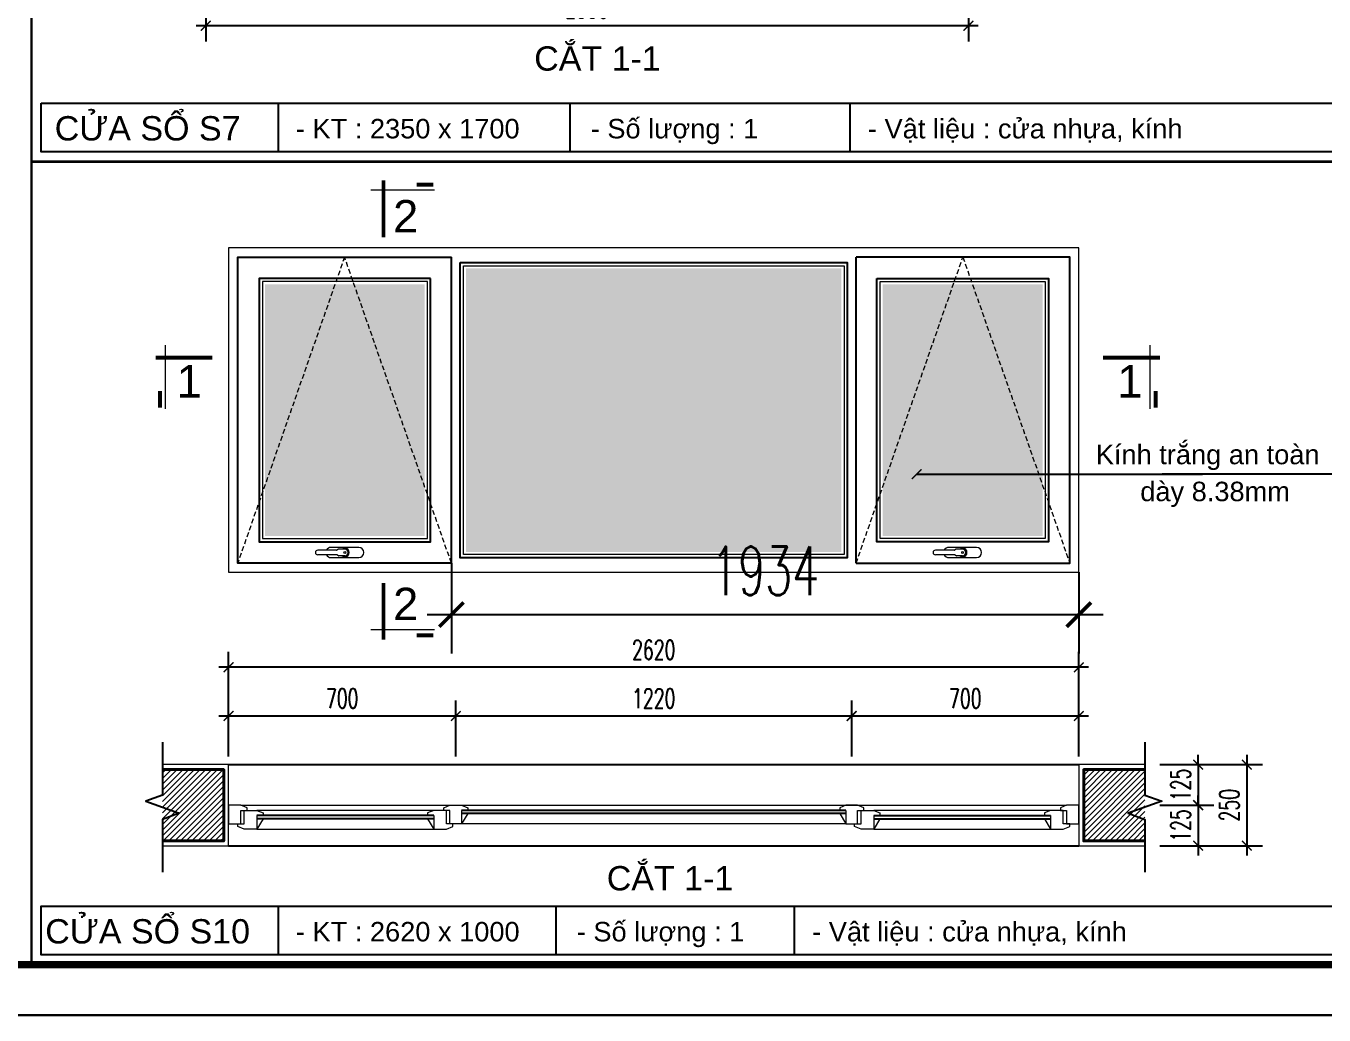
# Model space of a CAD drawing. Header units: millimetres. Extents: x -229618 to 2906, y -178063 to 96806.
# Drawn here: x -14333 to -10333, y -65885 to -62836 of the extents above; entities that cross this region are included whole.
import ezdxf
from ezdxf.enums import TextEntityAlignment as Align

# ---------------------------------------------------------------- set-up
doc = ezdxf.new("R2010")
doc.units = ezdxf.units.MM
doc.header["$LTSCALE"] = 200
doc.header["$MEASUREMENT"] = 0
doc.header["$PDMODE"] = 3
doc.header["$PDSIZE"] = 50
doc.linetypes.add('DASHED2', pattern=[0.375, 0.25, -0.125])
doc.layers.get('0').update_dxf_attribs({"color": 95, "linetype": 'CONTINUOUS'})
doc.layers.get('DEFPOINTS').update_dxf_attribs({"linetype": 'CONTINUOUS'})
for name, color, linetype, lineweight in [('cat', 1, 'CONTINUOUS', 40), ('hatch', 250, 'CONTINUOUS', 5), ('khuat', 8, 'DASHED2', 15), ('nho', 252, 'CONTINUOUS', 15), ('thay', 7, 'CONTINUOUS', 18)]:
    doc.layers.add(name, color=color, linetype=linetype, lineweight=lineweight)
for name, color, linetype in [('CUA', 145, 'CONTINUOUS'), ('DIM', 251, 'CONTINUOUS'), ('KHUNGTEN', 7, 'CONTINUOUS'), ('TEXT', 33, 'CONTINUOUS')]:
    doc.layers.add(name, color=color, linetype=linetype)
doc.styles.add('Aria H iso', font='Vharial_0.ttf')
doc.styles.add('Arial iso', font='vnarial_0.ttf')
doc.styles.add('Scale', font='vnsimli.shx', dxfattribs={"width": 0.65, "bigfont": 'bigfont.shx'})
doc.dimstyles.new('Scale', dxfattribs={"dimscale": 75, "dimtxt": 2, "dimasz": 1, "dimexe": 1.6, "dimexo": 0, "dimgap": 0.8, "dimtad": 1, "dimdec": 0, "dimzin": 0, "dimdsep": 46, "dimtxsty": 'Scale', "dimblk": 'ARCHTICK', "dimcen": 0.1, "dimdle": 1, "dimclrd": 256, "dimclre": 256, "dimclrt": 3, "dimadec": 0, "dimazin": 0, "dimtfac": 1, "dimtdec": 0, "dimtix": 1, "dimtmove": 2, "dimatfit": 3, "dimldrblk": 'ARCHTICK', "dimfxl": 0, "dimtolj": 1, "dimtzin": 0, "dimarcsym": 0})
pattern_1 = [(45, (-53291.321, -62532.687), (-8.8388348, 8.8388348), [])]

# ---------------------------------------------------------------- blocks, each defined once
blk = doc.blocks.new('KhungA3')
at = {"layer": 'DEFPOINTS', "color": 8}
blk.add_lwpolyline([(-3.74, 3.81), (416.31, 3.81), (416.31, 300.81), (-3.74, 300.81)], close=True, dxfattribs=at)
at = {"layer": 'KHUNGTEN', "color": 4, "const_width": 0.724}
blk.add_lwpolyline([(7.54, 8.99), (411.13, 8.99), (411.13, 295.64), (7.54, 295.64)], close=True, dxfattribs=at)
blk = doc.blocks.new('cactd')
at = {"layer": 'thay', "ltscale": 600}
blk.add_line((-9972, -9225), (2458, -9225), dxfattribs=at)
at = {"layer": 'thay', "ltscale": 600, "const_width": 762}
for points in [[(0, 0), (0, -11114)], [(-9771, -10263), (-6486, -10263)]]:
    blk.add_lwpolyline(points, dxfattribs=at)
at = {"layer": 'TEXT', "style": 'Aria H iso'}
blk.add_attdef('1', text='', height=6350, dxfattribs=at).set_placement((-4149, -4127), align=Align.MIDDLE_CENTER)
blk = doc.blocks.new('cactn')
at = {"layer": 'thay', "ltscale": 600}
blk.add_line((-9225, 9972), (-9225, -2458), dxfattribs=at)
at = {"layer": 'thay', "ltscale": 600, "const_width": 762}
for points in [[(-10263, 9771), (-10263, 6486)], [(0, 0), (-11114, 0)]]:
    blk.add_lwpolyline(points, dxfattribs=at)
at = {"layer": 'TEXT', "style": 'Aria H iso'}
blk.add_attdef('A', text='', height=6350, dxfattribs=at).set_placement((-4573, 4581), align=Align.MIDDLE_CENTER)
blk = doc.blocks.new('_ArchTick')
at = {"color": 0, "linetype": 'ByBlock', "const_width": 0.15}
blk.add_lwpolyline([(-0.5, -0.5), (0.5, 0.5)], dxfattribs=at)
blk = doc.blocks.new('*D548')
at = {"layer": 'DEFPOINTS', "color": 0, "linetype": 'Continuous'}
for p in [(-13778.8, -62557.7), (-11428.8, -62557.7), (-13778.8, -62835.1)]:
    blk.add_point(p, dxfattribs=at)
at = {"layer": 'DIM', "linetype": 'Continuous', "lineweight": -2}
for p, q in [((-13778.8, -62557.7), (-13778.8, -62883.1)), ((-11428.8, -62557.7), (-11428.8, -62883.1)), ((-11398.8, -62835.1), (-13808.8, -62835.1))]:
    blk.add_line(p, q, dxfattribs=at)
at = {"layer": 'DIM', "linetype": 'Continuous', "lineweight": -2, "xscale": 30, "yscale": 30, "zscale": 30, "rotation": 180}
blk.add_blockref('_ArchTick', (-13778.8, -62835.1), dxfattribs=at)
at = {"layer": 'DIM', "linetype": 'Continuous', "lineweight": -2, "xscale": 30, "yscale": 30, "zscale": 30}
blk.add_blockref('_ArchTick', (-11428.8, -62835.1), dxfattribs=at)
at = {"layer": 'DIM', "color": 3, "linetype": 'Continuous', "insert": (-12603.8, -62781.1), "char_height": 60, "attachment_point": 5, "style": 'Scale'}
blk.add_mtext('\\A1;2350', dxfattribs=at)
blk = doc.blocks.new('*D566')
at = {"layer": 'DEFPOINTS', "color": 0, "linetype": 'Continuous'}
for p in [(-13008.5, -64962.9), (-13708.5, -65087.9), (-13008.5, -65087.9)]:
    blk.add_point(p, dxfattribs=at)
at = {"layer": 'DIM', "linetype": 'Continuous', "lineweight": -2}
for p, q in [((-13708.5, -65087.9), (-13708.5, -64914.9)), ((-13008.5, -65087.9), (-13008.5, -64914.9)), ((-13738.5, -64962.9), (-12978.5, -64962.9))]:
    blk.add_line(p, q, dxfattribs=at)
at = {"layer": 'DIM', "linetype": 'Continuous', "lineweight": -2, "xscale": 30, "yscale": 30, "zscale": 30, "rotation": 180}
blk.add_blockref('_ArchTick', (-13708.5, -64962.9), dxfattribs=at)
at = {"layer": 'DIM', "linetype": 'Continuous', "lineweight": -2, "xscale": 30, "yscale": 30, "zscale": 30}
blk.add_blockref('_ArchTick', (-13008.5, -64962.9), dxfattribs=at)
at = {"layer": 'DIM', "color": 3, "linetype": 'Continuous', "insert": (-13358.5, -64908.9), "char_height": 60, "attachment_point": 5, "style": 'Scale'}
blk.add_mtext('\\A1;700', dxfattribs=at)
blk = doc.blocks.new('*D567')
at = {"layer": 'DEFPOINTS', "color": 0, "linetype": 'Continuous'}
for p in [(-11788.5, -64962.9), (-13008.5, -65087.9), (-11788.5, -65087.9)]:
    blk.add_point(p, dxfattribs=at)
at = {"layer": 'DIM', "linetype": 'Continuous', "lineweight": -2}
for p, q in [((-13008.5, -65087.9), (-13008.5, -64914.9)), ((-11788.5, -65087.9), (-11788.5, -64914.9)), ((-13038.5, -64962.9), (-11758.5, -64962.9))]:
    blk.add_line(p, q, dxfattribs=at)
at = {"layer": 'DIM', "linetype": 'Continuous', "lineweight": -2, "xscale": 30, "yscale": 30, "zscale": 30, "rotation": 180}
blk.add_blockref('_ArchTick', (-13008.5, -64962.9), dxfattribs=at)
at = {"layer": 'DIM', "linetype": 'Continuous', "lineweight": -2, "xscale": 30, "yscale": 30, "zscale": 30}
blk.add_blockref('_ArchTick', (-11788.5, -64962.9), dxfattribs=at)
at = {"layer": 'DIM', "color": 3, "linetype": 'Continuous', "insert": (-12398.5, -64908.9), "char_height": 60, "attachment_point": 5, "style": 'Scale'}
blk.add_mtext('\\A1;1220', dxfattribs=at)
blk = doc.blocks.new('*D568')
at = {"layer": 'DEFPOINTS', "color": 0, "linetype": 'Continuous'}
for p in [(-11088.5, -64962.9), (-11788.5, -65087.9), (-11088.5, -65087.9)]:
    blk.add_point(p, dxfattribs=at)
at = {"layer": 'DIM', "linetype": 'Continuous', "lineweight": -2}
for p, q in [((-11788.5, -65087.9), (-11788.5, -64914.9)), ((-11088.5, -65087.9), (-11088.5, -64914.9)), ((-11818.5, -64962.9), (-11058.5, -64962.9))]:
    blk.add_line(p, q, dxfattribs=at)
at = {"layer": 'DIM', "linetype": 'Continuous', "lineweight": -2, "xscale": 30, "yscale": 30, "zscale": 30, "rotation": 180}
blk.add_blockref('_ArchTick', (-11788.5, -64962.9), dxfattribs=at)
at = {"layer": 'DIM', "linetype": 'Continuous', "lineweight": -2, "xscale": 30, "yscale": 30, "zscale": 30}
blk.add_blockref('_ArchTick', (-11088.5, -64962.9), dxfattribs=at)
at = {"layer": 'DIM', "color": 3, "linetype": 'Continuous', "insert": (-11438.5, -64908.9), "char_height": 60, "attachment_point": 5, "style": 'Scale'}
blk.add_mtext('\\A1;700', dxfattribs=at)
blk = doc.blocks.new('*D569')
at = {"layer": 'DEFPOINTS', "color": 0, "linetype": 'Continuous'}
for p in [(-13708.5, -64812.9), (-13708.5, -65087.9), (-11088.5, -65087.9)]:
    blk.add_point(p, dxfattribs=at)
at = {"layer": 'DIM', "linetype": 'Continuous', "lineweight": -2}
for p, q in [((-13708.5, -65087.9), (-13708.5, -64764.9)), ((-11088.5, -65087.9), (-11088.5, -64764.9)), ((-11058.5, -64812.9), (-13738.5, -64812.9))]:
    blk.add_line(p, q, dxfattribs=at)
at = {"layer": 'DIM', "linetype": 'Continuous', "lineweight": -2, "xscale": 30, "yscale": 30, "zscale": 30, "rotation": 180}
blk.add_blockref('_ArchTick', (-13708.5, -64812.9), dxfattribs=at)
at = {"layer": 'DIM', "linetype": 'Continuous', "lineweight": -2, "xscale": 30, "yscale": 30, "zscale": 30}
blk.add_blockref('_ArchTick', (-11088.5, -64812.9), dxfattribs=at)
at = {"layer": 'DIM', "color": 3, "linetype": 'Continuous', "insert": (-12398.5, -64758.9), "char_height": 60, "attachment_point": 5, "style": 'Scale'}
blk.add_mtext('\\A1;2620', dxfattribs=at)
blk = doc.blocks.new('*D694')
at = {"layer": 'DEFPOINTS', "color": 0, "linetype": 'Continuous'}
for p in [(-10839, -65112.9), (-10839, -65237.9), (-10720.9, -65237.9)]:
    blk.add_point(p, dxfattribs=at)
at = {"layer": 'DIM', "linetype": 'Continuous', "lineweight": -2}
for p, q in [((-10839, -65112.9), (-10672.9, -65112.9)), ((-10720.9, -65112.9), (-10720.9, -65082.9)), ((-10720.9, -65112.9), (-10720.9, -65237.9)), ((-10839, -65237.9), (-10672.9, -65237.9)), ((-10720.9, -65237.9), (-10720.9, -65267.9))]:
    blk.add_line(p, q, dxfattribs=at)
at = {"layer": 'DIM', "linetype": 'Continuous', "lineweight": -2, "xscale": 30, "yscale": 30, "zscale": 30}
for p, rotation in [((-10720.9, -65112.9), 270), ((-10720.9, -65237.9), 90)]:
    blk.add_blockref('_ArchTick', p, dxfattribs=dict(at, rotation=rotation))
at = {"layer": 'DIM', "color": 3, "linetype": 'Continuous', "insert": (-10774.9, -65175.4), "char_height": 60, "attachment_point": 5, "rotation": 90, "style": 'Scale'}
blk.add_mtext('\\A1;125', dxfattribs=at)
blk = doc.blocks.new('*D695')
at = {"layer": 'DEFPOINTS', "color": 0, "linetype": 'Continuous'}
for p in [(-10839, -65237.9), (-10839, -65362.9), (-10720.9, -65362.9)]:
    blk.add_point(p, dxfattribs=at)
at = {"layer": 'DIM', "linetype": 'Continuous', "lineweight": -2}
for p, q in [((-10839, -65237.9), (-10672.9, -65237.9)), ((-10720.9, -65237.9), (-10720.9, -65207.9)), ((-10720.9, -65237.9), (-10720.9, -65362.9)), ((-10839, -65362.9), (-10672.9, -65362.9)), ((-10720.9, -65362.9), (-10720.9, -65392.9))]:
    blk.add_line(p, q, dxfattribs=at)
at = {"layer": 'DIM', "linetype": 'Continuous', "lineweight": -2, "xscale": 30, "yscale": 30, "zscale": 30}
for p, rotation in [((-10720.9, -65237.9), 270), ((-10720.9, -65362.9), 90)]:
    blk.add_blockref('_ArchTick', p, dxfattribs=dict(at, rotation=rotation))
at = {"layer": 'DIM', "color": 3, "linetype": 'Continuous', "insert": (-10774.9, -65300.4), "char_height": 60, "attachment_point": 5, "rotation": 90, "style": 'Scale'}
blk.add_mtext('\\A1;125', dxfattribs=at)
blk = doc.blocks.new('*D696')
at = {"layer": 'DEFPOINTS', "color": 0, "linetype": 'Continuous'}
for p in [(-10839, -65112.9), (-10839, -65362.9), (-10570.9, -65362.9)]:
    blk.add_point(p, dxfattribs=at)
at = {"layer": 'DIM', "linetype": 'Continuous', "lineweight": -2}
for p, q in [((-10839, -65112.9), (-10522.9, -65112.9)), ((-10570.9, -65082.9), (-10570.9, -65392.9)), ((-10839, -65362.9), (-10522.9, -65362.9))]:
    blk.add_line(p, q, dxfattribs=at)
at = {"layer": 'DIM', "linetype": 'Continuous', "lineweight": -2, "xscale": 30, "yscale": 30, "zscale": 30}
for p, rotation in [((-10570.9, -65112.9), 90), ((-10570.9, -65362.9), 270)]:
    blk.add_blockref('_ArchTick', p, dxfattribs=dict(at, rotation=rotation))
at = {"layer": 'DIM', "color": 3, "linetype": 'Continuous', "insert": (-10624.9, -65237.9), "char_height": 60, "attachment_point": 5, "rotation": 90, "style": 'Scale'}
blk.add_mtext('\\A1;250', dxfattribs=at)
blk = doc.blocks.new('*D3036')
at = {"layer": 'DEFPOINTS', "color": 0}
for p in [(-13022, -64491.9), (-11088.5, -64519.9), (-11088.5, -64650.4)]:
    blk.add_point(p, dxfattribs=at)
at = {"layer": 'DIM', "lineweight": -2}
for p, q in [((-13022, -64491.9), (-13022, -64770.4)), ((-11088.5, -64519.9), (-11088.5, -64770.4)), ((-13097, -64650.4), (-11013.5, -64650.4))]:
    blk.add_line(p, q, dxfattribs=at)
at = {"layer": 'DIM', "lineweight": -2, "xscale": 75, "yscale": 75, "zscale": 75, "rotation": 180}
blk.add_blockref('_ArchTick', (-13022, -64650.4), dxfattribs=at)
at = {"layer": 'DIM', "lineweight": -2, "xscale": 75, "yscale": 75, "zscale": 75}
blk.add_blockref('_ArchTick', (-11088.5, -64650.4), dxfattribs=at)
at = {"layer": 'DIM', "color": 3, "insert": (-12055.3, -64515.4), "char_height": 150, "attachment_point": 5, "style": 'Scale'}
blk.add_mtext('\\A1;1934', dxfattribs=at)

msp = doc.modelspace()

# ---------------------------------------------------------------- hatches: boundary and pattern name
at = {"layer": 'hatch', "linetype": 'Continuous'}
h = msp.add_hatch(dxfattribs=at)
h.set_pattern_fill('CATTHO', color=256, scale=30, angle=45, style=0)
h.set_pattern_definition([(82.5, (-13596.53, -62814.5), (-42.2104, 39.5378), [9, -45.6, 0, -51, 0, -48.75]), (52.5, (-13596.53, -62814.5), (-22.3241, 97.4094), [9, -24.6, 0, -41.1, 0, -15.75]), (12.5, (-13622.62, -62840.593), (65.9409, 66.181), [9, -15, 0, -54, 0, -70.5]), (2.5, (-13622.62, -62840.59), (45.1513, 82.3879), [9, -7.5, 0, -35.4, 0, -40.5])])
h.paths.add_polyline_path([(-12977, -63582.9), (-12977, -64456.9), (-11820, -64456.9), (-11820, -63582.9)])
h.paths.add_polyline_path([(-13104, -63631.9), (-13596.5, -63631.9), (-13596.5, -64407.9), (-13104, -64407.9)])
h.paths.add_polyline_path([(-11693, -63631.9), (-11693, -64407.9), (-11200.5, -64407.9), (-11200.5, -63631.9)])
h = msp.add_hatch(dxfattribs=at)
h.set_pattern_fill('ANSI31', color=256, scale=100, style=0)
h.set_pattern_definition(pattern_1)
h.paths.add_polyline_path([(-13723.5, -65127.9), (-13912.3, -65127.9), (-13912.3, -65347.9), (-13723.5, -65347.9)])
h = msp.add_hatch(dxfattribs=at)
h.set_pattern_fill('ANSI31', color=256, scale=100, style=0)
h.set_pattern_definition(pattern_1)
h.paths.add_polyline_path([(-11073.5, -65127.9), (-10884.8, -65127.9), (-10884.8, -65347.9), (-11073.5, -65347.9)])

# ---------------------------------------------------------------- linework, layer by layer
at = {"layer": 'cat', "linetype": 'Continuous'}
for points in [[(-13912.3, -65347.9), (-13723.5, -65347.9), (-13723.5, -65127.9), (-13912.3, -65127.9)], [(-10884.8, -65127.9), (-11073.5, -65127.9), (-11073.5, -65347.9), (-10884.8, -65347.9)]]:
    msp.add_lwpolyline(points, dxfattribs=at)
at = {"layer": 'CUA'}
for p, q in [((-13556.1, -63074), (-13556.1, -63224)), ((-12657.2, -63074), (-12657.2, -63224)), ((-11793.9, -63074), (-11793.9, -63224)), ((-13556.1, -65549.7), (-13556.1, -65699.7)), ((-12700.1, -65549.7), (-12700.1, -65699.7)), ((-11965.8, -65549.7), (-11965.8, -65699.7))]:
    msp.add_line(p, q, dxfattribs=at)
at = {"layer": 'CUA', "ltscale": 0.5}
for p, q in [((-13022, -64491.9), (-13022, -63547.9)), ((-11775, -64491.9), (-11775, -63547.9)), ((-13708.5, -65112.9), (-11088.5, -65112.9)), ((-13076.5, -65269.9), (-13621.5, -65269.9)), ((-13076.5, -65279.9), (-13621.5, -65279.9)), ((-11806.5, -65253.9), (-12990.5, -65253.9)), ((-11806.5, -65263.9), (-12990.5, -65263.9)), ((-11720.5, -65269.9), (-11175.5, -65269.9)), ((-11720.5, -65279.9), (-11175.5, -65279.9)), ((-13708.5, -65362.9), (-11088.5, -65362.9))]:
    msp.add_line(p, q, dxfattribs=at)
at = {"layer": 'CUA'}
for points in [[(-14286, -63074), (-9308.3, -63074), (-9308.3, -63224), (-14286, -63224)], [(-9308.3, -65699.7), (-14286, -65699.7), (-14286, -65549.7), (-9308.3, -65549.7)]]:
    msp.add_lwpolyline(points, close=True, dxfattribs=at)
at = {"layer": 'CUA', "ltscale": 0.5}
for points in [[(-13022, -64491.9), (-13680.5, -64491.9), (-13680.5, -63547.9), (-13022, -63547.9)], [(-11775, -64491.9), (-11116.5, -64491.9), (-11116.5, -63547.9), (-11775, -63547.9)]]:
    msp.add_lwpolyline(points, dxfattribs=at)
for points in [[(-12995, -63564.9), (-11802, -63564.9), (-11802, -64474.9), (-12995, -64474.9)], [(-13086, -63613.9), (-13614.5, -63613.9), (-13614.5, -64425.9), (-13086, -64425.9)], [(-11711, -63613.9), (-11182.5, -63613.9), (-11182.5, -64425.9), (-11711, -64425.9)]]:
    msp.add_lwpolyline(points, close=True, dxfattribs=at)
at = {"layer": 'CUA'}
for points in [[(-13912.3, -65044.1), (-13912.3, -65206.6), (-13963.8, -65225.4), (-13860.8, -65262.9), (-13912.3, -65281.6), (-13912.3, -65444.1)], [(-10884.8, -65044.1), (-10884.8, -65206.6), (-10833.3, -65225.4), (-10936.3, -65262.9), (-10884.8, -65281.6), (-10884.8, -65444.1)]]:
    msp.add_lwpolyline(points, dxfattribs=at)
at = {"layer": 'hatch', "ltscale": 0.5}
for p, q in [((-13376.2, -64451.8), (-13434, -64451.8)), ((-13376.2, -64466), (-13434, -64466)), ((-13370.3, -64449.1), (-13375.3, -64451.6)), ((-13370.3, -64468.8), (-13375.3, -64466.2)), ((-13350.3, -64448.8), (-13369.4, -64448.8)), ((-13350.3, -64469), (-13369.4, -64469)), ((-11472.7, -64451.8), (-11530.5, -64451.8)), ((-11472.7, -64466), (-11530.5, -64466)), ((-11466.8, -64449.1), (-11471.8, -64451.6)), ((-11466.8, -64468.8), (-11471.8, -64466.2)), ((-11446.8, -64448.8), (-11465.9, -64448.8)), ((-11446.8, -64469), (-11465.9, -64469))]:
    msp.add_line(p, q, dxfattribs=at)
at = {"layer": 'hatch'}
msp.add_lwpolyline([(-12985, -63574.9), (-11812, -63574.9), (-11812, -64464.9), (-12985, -64464.9)], close=True, dxfattribs=at)
at = {"layer": 'hatch', "ltscale": 0.5}
for points in [[(-13096, -63623.9), (-13604.5, -63623.9), (-13604.5, -64415.9), (-13096, -64415.9)], [(-11701, -63623.9), (-11192.5, -63623.9), (-11192.5, -64415.9), (-11701, -64415.9)]]:
    msp.add_lwpolyline(points, close=True, dxfattribs=at)
for points in [[(-13307.6, -64443.3), (-13393, -64443.3)], [(-13393, -64474.6), (-13360.4, -64474.6)], [(-13360.4, -64474.6), (-13307.6, -64474.6)], [(-11404.1, -64443.3), (-11489.5, -64443.3)], [(-11489.5, -64474.6), (-11456.9, -64474.6)], [(-11456.9, -64474.6), (-11404.1, -64474.6)], [(-13912.3, -65362.9), (-13708.5, -65362.9), (-13708.5, -65112.9), (-13912.3, -65112.9)], [(-10884.8, -65112.9), (-11088.5, -65112.9), (-11088.5, -65362.9), (-10884.8, -65362.9)]]:
    msp.add_lwpolyline(points, dxfattribs=at)
for centre in [(-13350.3, -64458.9), (-11446.8, -64458.9)]:
    msp.add_circle(centre, 2.85, dxfattribs=at)
for centre, radius, start, end in [((-13434, -64458.9), 7.07, 90, 270), ((-13393, -64458.9), 15.7, 90, 153.1549), ((-13393, -64458.9), 15.7, 206.8451, 270), ((-13376.2, -64449.9), 1.95, 270, 297.1927), ((-13376.2, -64467.9), 1.95, 62.8073, 90), ((-13369.4, -64450.8), 1.95, 90, 117.1927), ((-13369.4, -64467), 1.95, 242.8073, 270), ((-13350.3, -64458.9), 13.5, 318.259, 131.741), ((-13350.3, -64458.9), 13.5, 228.259, 131.741), ((-13350.3, -64458.9), 10.1, 270, 90), ((-13307.6, -64458.9), 15.7, 270, 90), ((-11530.5, -64458.9), 7.07, 90, 270), ((-11489.5, -64458.9), 15.7, 90, 153.1549), ((-11489.5, -64458.9), 15.7, 206.8451, 270), ((-11472.7, -64449.9), 1.95, 270, 297.1927), ((-11472.7, -64467.9), 1.95, 62.8073, 90), ((-11465.9, -64450.8), 1.95, 90, 117.1927), ((-11465.9, -64467), 1.95, 242.8073, 270), ((-11446.8, -64458.9), 13.5, 318.259, 131.741), ((-11446.8, -64458.9), 13.5, 228.259, 131.741), ((-11446.8, -64458.9), 10.1, 270, 90), ((-11404.1, -64458.9), 15.7, 270, 90)]:
    msp.add_arc(centre, radius, start, end, dxfattribs=at)
at = {"layer": 'khuat', "ltscale": 0.3}
for p, q in [((-13351.3, -63547.9), (-13680.5, -64491.9)), ((-13022, -64491.9), (-13351.3, -63547.9)), ((-11775, -64491.9), (-11445.8, -63547.9)), ((-11445.8, -63547.9), (-11116.5, -64491.9))]:
    msp.add_line(p, q, dxfattribs=at)
at = {"layer": 'khuat', "color": 6, "ltscale": 0.3, "const_width": 8}
for points in [[(-14316, -57130.2), (-14316, -65729.7)], [(-14316, -63254), (-9278.3, -63254)]]:
    msp.add_lwpolyline(points, dxfattribs=at)
at = {"layer": 'nho', "linetype": 'Continuous'}
for p, q in [((-13670.5, -65237.9), (-11126.5, -65237.9)), ((-13076.5, -65253.9), (-13621.5, -65253.9)), ((-11175.5, -65253.9), (-11720.5, -65253.9)), ((-13621.5, -65311.9), (-13076.5, -65311.9)), ((-11806.5, -65295.9), (-12990.5, -65295.9)), ((-11720.5, -65311.9), (-11175.5, -65311.9))]:
    msp.add_line(p, q, dxfattribs=at)
at = {"layer": 'thay', "linetype": 'Continuous'}
msp.add_line((-13708.5, -63519.9), (-13708.5, -64519.9), dxfattribs=at)
at = {"layer": 'thay', "ltscale": 0.5}
for p, q in [((-13602.5, -65279.9), (-13621.5, -65311.9)), ((-13095.5, -65279.9), (-13076.5, -65311.9)), ((-12971.5, -65263.9), (-12990.5, -65295.9)), ((-11825.5, -65263.9), (-11806.5, -65295.9)), ((-11701.5, -65279.9), (-11720.5, -65311.9)), ((-11194.5, -65279.9), (-11175.5, -65311.9))]:
    msp.add_line(p, q, dxfattribs=at)
for points in [[(-13708.5, -64519.9), (-11088.5, -64519.9), (-11088.5, -63519.9), (-13708.5, -63519.9)], [(-13670.5, -65253.9), (-13651.5, -65253.9), (-13651.5, -65245.9), (-13670.5, -65237.9), (-13708.5, -65237.9), (-13708.5, -65295.9), (-13670.5, -65295.9)], [(-13045.5, -65253.9), (-13045.5, -65245.9), (-13026.5, -65237.9), (-12990.5, -65237.9), (-12971.5, -65245.9), (-12971.5, -65253.9), (-12990.5, -65253.9), (-12990.5, -65295.9), (-13026.5, -65295.9), (-13026.5, -65253.9)], [(-11770.5, -65253.9), (-11751.5, -65253.9), (-11751.5, -65245.9), (-11770.5, -65237.9), (-11806.5, -65237.9), (-11825.5, -65245.9), (-11825.5, -65253.9), (-11806.5, -65253.9), (-11806.5, -65295.9), (-11780.5, -65295.9), (-11770.5, -65295.9)], [(-11088.5, -65237.9), (-11126.5, -65237.9), (-11145.5, -65245.9), (-11145.5, -65253.9), (-11136.5, -65253.9), (-11126.5, -65253.9), (-11126.5, -65295.9), (-11116.5, -65295.9), (-11088.5, -65295.9)], [(-13602.5, -65261.9), (-13602.5, -65269.9), (-13621.5, -65269.9), (-13621.5, -65311.9), (-13660.5, -65311.9), (-13680.5, -65303.9), (-13680.5, -65295.9), (-13660.5, -65295.9), (-13660.5, -65253.9), (-13621.5, -65253.9)], [(-13095.5, -65261.9), (-13095.5, -65269.9), (-13076.5, -65269.9), (-13076.5, -65311.9), (-13037.5, -65311.9), (-13017.5, -65303.9), (-13017.5, -65295.9), (-13037.5, -65295.9), (-13037.5, -65253.9), (-13076.5, -65253.9)], [(-11701.5, -65261.9), (-11701.5, -65269.9), (-11720.5, -65269.9), (-11720.5, -65311.9), (-11759.5, -65311.9), (-11779.5, -65303.9), (-11779.5, -65295.9), (-11759.5, -65295.9), (-11759.5, -65253.9), (-11720.5, -65253.9)], [(-11194.5, -65261.9), (-11194.5, -65269.9), (-11175.5, -65269.9), (-11175.5, -65311.9), (-11136.5, -65311.9), (-11116.5, -65303.9), (-11116.5, -65295.9), (-11136.5, -65295.9), (-11136.5, -65253.9), (-11175.5, -65253.9)]]:
    msp.add_lwpolyline(points, close=True, dxfattribs=at)

# ---------------------------------------------------------------- block references
at = {"layer": 'DIM', "linetype": 'Continuous'}
ref = msp.add_blockref('cactd', (-13231.4, -63486.8), dxfattribs=dict(at, xscale=0.015748031437397, yscale=0.015748031437397, zscale=0.0157480314960628, rotation=180))
ref.add_attrib('1', '2', dxfattribs={"layer": 'TEXT', "height": 100, "style": 'Aria H iso'}).set_placement((-13162.9, -63422.2), align=Align.MIDDLE_CENTER)
ref = msp.add_blockref('cactn', (-13758.2, -63858.5), dxfattribs=dict(at, xscale=-0.015748031437397, yscale=0.015748031437397, zscale=0.0157480314960628, rotation=180))
ref.add_attrib('A', '1', dxfattribs={"layer": 'TEXT', "height": 100, "style": 'Aria H iso'}).set_placement((-13830.2, -63931.1), align=Align.MIDDLE_CENTER)
ref = msp.add_blockref('cactn', (-11013.8, -63858.5), dxfattribs=dict(at, xscale=0.015748031437397, yscale=0.015748031437397, zscale=0.0157480314960628, rotation=180))
ref.add_attrib('A', '1', dxfattribs={"layer": 'TEXT', "height": 100, "style": 'Aria H iso'}).set_placement((-10931.4, -63931.1), align=Align.MIDDLE_CENTER)
ref = msp.add_blockref('cactd', (-13231.4, -64552.5), dxfattribs=dict(at, xscale=-0.015748031437397, yscale=0.015748031437397, zscale=0.0157480314960628))
ref.add_attrib('1', '2', dxfattribs={"layer": 'TEXT', "height": 100, "style": 'Aria H iso'}).set_placement((-13162.9, -64617.5), align=Align.MIDDLE_CENTER)
at = {"layer": 'KHUNGTEN', "xscale": 30, "yscale": 30, "zscale": 30.00000000000154}
for p in [(-20232.2, -65999.3), (-20232.2, -74909.3)]:
    msp.add_blockref('KhungA3', p, dxfattribs=at)

# ---------------------------------------------------------------- texts
at = {"layer": 'TEXT', "linetype": 'Continuous', "style": 'Aria H iso'}
for s, p in [('c¾t 1-1', (-12571.8, -62973.4)), ('cöa sæ s7', (-13958.1, -63188.6)), ('c¾t 1-1', (-12348.3, -65500.6)), ('cöa sæ s10', (-13958.1, -65664.3))]:
    msp.add_text(s, height=75, dxfattribs=at).set_placement(p, align=Align.CENTER)
at = {"layer": 'TEXT', "linetype": 'Continuous', "style": 'Arial iso'}
for s, p in [('- Sè l\xadîng : 1', (-12592.7, -63182.2)), ('- VËt liÖu : cöa nhùa, kÝnh', (-11738.5, -63182.2)), ('- KT : 2350 x 1700', (-13501.3, -63182.2)), ('KÝnh tr¾ng an toµn', (-11036.4, -64186.8)), ('dµy 8.38mm', (-10899.3, -64300.7)), ('- KT : 2620 x 1000', (-13501.3, -65657.9)), ('- Sè l\xadîng : 1', (-12635.7, -65657.9)), ('- VËt liÖu : cöa nhùa, kÝnh', (-11910.3, -65657.9))]:
    msp.add_text(s, height=60, dxfattribs=at).set_placement(p)

# ---------------------------------------------------------------- dimensions: what is measured, and where the dimension line sits
at = {"layer": 'DIM', "linetype": 'Continuous'}
for base, p1, p2, angle, picture, middle in [((-13778.8, -62835.1), (-11428.8, -62557.7), (-13778.8, -62557.7), 180, '*D548', (-12603.8, -62781.1)), ((-10720.9, -65237.9), (-10839, -65112.9), (-10839, -65237.9), 90, '*D694', (-10774.9, -65175.4)), ((-10570.9, -65362.9), (-10839, -65112.9), (-10839, -65362.9), 90, '*D696', (-10624.9, -65237.9)), ((-10720.9, -65362.9), (-10839, -65237.9), (-10839, -65362.9), 90, '*D695', (-10774.9, -65300.4))]:
    dim = msp.add_linear_dim(base=base, p1=p1, p2=p2, angle=angle, dimstyle='Scale', override={"dimscale": 30}, dxfattribs=at)
    dim.commit()
    dim.dimension.update_dxf_attribs({"geometry": picture, "text_midpoint": middle})
at = {"layer": 'DIM', "color": 1}
dim = msp.add_linear_dim(base=(-11088.5295912, -64650.3994925), p1=(-13022.0295912, -64491.9156683), p2=(-11088.5295912, -64519.9156683), dimstyle='Scale', dxfattribs=at)
dim.commit()
dim.dimension.update_dxf_attribs({"geometry": '*D3036', "text_midpoint": (-12055.2795912, -64515.3994925)})
at = {"layer": 'DIM', "linetype": 'Continuous'}
for base, p1, p2, picture, middle in [((-13708.5, -64812.9), (-11088.5, -65087.9), (-13708.5, -65087.9), '*D569', (-12398.5, -64758.9)), ((-13008.5, -64962.9), (-13708.5, -65087.9), (-13008.5, -65087.9), '*D566', (-13358.5, -64908.9)), ((-11788.5, -64962.9), (-13008.5, -65087.9), (-11788.5, -65087.9), '*D567', (-12398.5, -64908.9)), ((-11088.5, -64962.9), (-11788.5, -65087.9), (-11088.5, -65087.9), '*D568', (-11438.5, -64908.9))]:
    dim = msp.add_linear_dim(base=base, p1=p1, p2=p2, dimstyle='Scale', override={"dimscale": 30}, dxfattribs=at)
    dim.commit()
    dim.dimension.update_dxf_attribs({"geometry": picture, "text_midpoint": middle})

# ---------------------------------------------------------------- leaders
for points in [[(-11588.3, -64217.6), (-10707.7, -64217.6)], [(-9910.8, -64217.6), (-10831.8, -64217.6)]]:
    msp.add_leader(points, dimstyle='Scale', override={"dimscale": 30}, dxfattribs=at)

doc.saveas('drawing.dxf')
